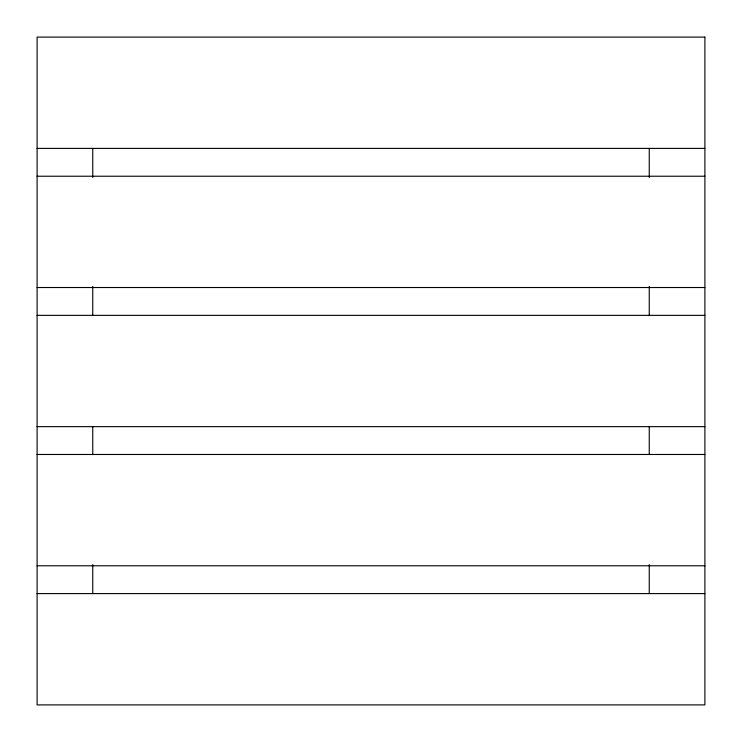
<?xml version="1.0" encoding="UTF-8"?>
<svg xmlns="http://www.w3.org/2000/svg" width="742" height="742" viewBox="0 0 742 742"><rect width="100%" height="100%" fill="white"/><g stroke="black" fill="none" stroke-linecap="round" stroke-linejoin="round"><path stroke-width="1.11" d="M37.1 148.4L704.9 148.4M37.1 176.225L704.9 176.225M37.1 287.525L704.9 287.525M37.1 315.35L704.9 315.35M37.1 426.65L704.9 426.65M37.1 454.475L704.9 454.475M37.1 565.775L704.9 565.775M37.1 593.6L704.9 593.6M649.25 148.4L649.25 177.384M649.25 286.366L649.25 315.35M649.25 426.65L649.25 454.475M649.25 564.616L649.25 593.6M92.75 148.4L92.75 177.384M92.75 286.366L92.75 315.35M92.75 426.65L92.75 454.475M92.75 564.616L92.75 593.6M704.9 37.1L37.1 37.1L37.1 704.9L704.9 704.9L704.9 37.1"/></g></svg>
